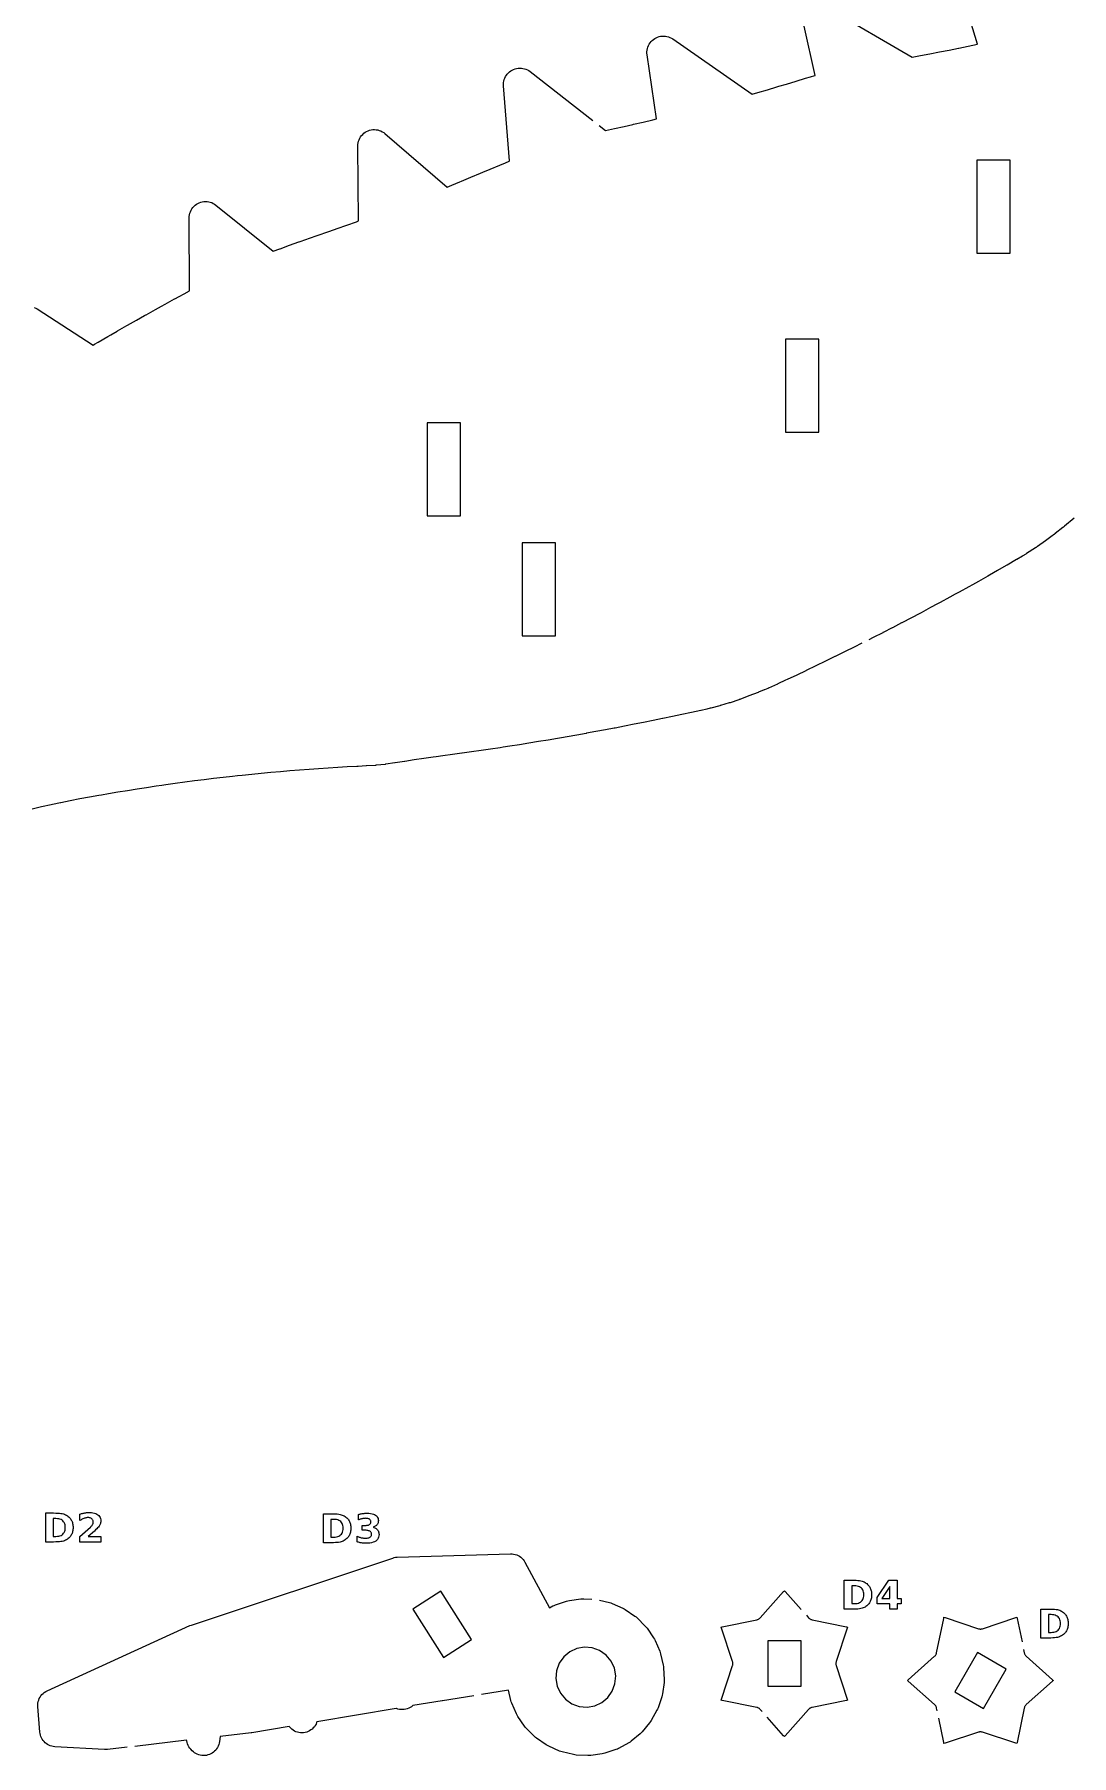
# Model space of a CAD drawing. Header units: millimetres. Extents: x 9 to 267, y 8 to 290.
# Drawn here: x 67.2 to 154, y 8.3 to 152.4 of the extents above; entities that cross this region are included whole.
import ezdxf

# ---------------------------------------------------------------- set-up
doc = ezdxf.new("R2010")
doc.units = ezdxf.units.MM
doc.layers.add('CUT', color=1, linetype='CONTINUOUS')
doc.layers.add('ENGRAVE', color=5, linetype='CONTINUOUS')

msp = doc.modelspace()

# ---------------------------------------------------------------- linework, layer by layer
at = {"layer": 'CUT', "color": 1}
for points in [[(133.6945, 154.59), (140.6912, 150.5173), (140.6973, 150.5141), (140.7042, 150.515), (141.3804, 150.6396), (142.1801, 150.7908), (142.9796, 150.9457), (143.7792, 151.1046), (144.5813, 151.2678), (144.6064, 151.273), (145.3771, 151.4339), (146.1658, 151.6032), (144.881, 155.8312)], [(114.4834, 144.7966), (115.0352, 144.3662), (115.7785, 144.5289), (116.5794, 144.7077), (117.3091, 144.8731), (117.3796, 144.8891), (118.1788, 145.0729), (118.9762, 145.2591), (119.2849, 145.3329), (118.506, 150.7027), (118.4935, 150.8332), (118.4936, 150.9661), (118.5066, 151.0983), (118.5322, 151.2287), (118.5704, 151.356), (118.6206, 151.4791), (118.6825, 151.5967), (118.7554, 151.7077), (118.8387, 151.8113), (118.9317, 151.9063), (119.0333, 151.9918), (119.1428, 152.0672), (119.259, 152.1317), (119.3809, 152.1846), (119.5073, 152.2255), (119.6371, 152.254), (119.769, 152.2699), (119.9019, 152.273), (120.0344, 152.2632), (120.1654, 152.2406), (120.2936, 152.2056), (120.4177, 152.1583), (120.5368, 152.0993), (120.6481, 152.03), (127.3059, 147.422), (127.773, 147.5543), (128.574, 147.7857), (129.3753, 148.0208), (129.5468, 148.0716), (130.1737, 148.258), (130.9726, 148.4989), (131.7728, 148.7441), (131.7783, 148.7458), (132.1913, 148.8704), (132.196, 148.8719), (132.5454, 148.9759), (132.5628, 148.9809), (131.6607, 153.109)], [(67.2086, 129.5514), (67.3341, 129.495), (67.4518, 129.4274), (72.1494, 126.4046), (72.2488, 126.4635), (72.2505, 126.4645), (72.557, 126.6457), (72.5621, 126.6486), (73.3572, 127.1138), (73.3623, 127.1168), (73.6163, 127.2639), (73.6182, 127.2649), (74.1592, 127.5771), (74.1627, 127.5791), (74.9599, 128.0359), (74.9628, 128.0375), (75.0099, 128.0643), (75.0115, 128.0652), (75.7583, 128.4893), (75.7632, 128.4921), (76.4256, 128.8646), (76.427, 128.8654), (76.5605, 128.9403), (76.5634, 128.9419), (77.3602, 129.3862), (77.3636, 129.3881), (77.8635, 129.6649), (77.8649, 129.6656), (78.1583, 129.8277), (78.164, 129.8308), (78.959, 130.2648), (78.9643, 130.2677), (79.33, 130.4652), (79.3315, 130.466), (79.7613, 130.6975), (79.7646, 130.6992), (80.2062, 130.9355), (80.1773, 137.0457), (80.1832, 137.1785), (80.2023, 137.3119), (80.2344, 137.4428), (80.2791, 137.5699), (80.3361, 137.692), (80.4047, 137.808), (80.4844, 137.9167), (80.5743, 138.017), (80.6737, 138.1081), (80.7814, 138.189), (80.8966, 138.259), (81.018, 138.3174), (81.1446, 138.3636), (81.2751, 138.3972), (81.4083, 138.4179), (81.5429, 138.4254), (81.6775, 138.4197), (81.8109, 138.4009), (81.9419, 138.3691), (82.0691, 138.3246), (82.1913, 138.2679), (82.3075, 138.1995), (82.4148, 138.1212), (87.2012, 134.2553), (87.7723, 134.4644), (87.7865, 134.4696), (87.7887, 134.4704), (88.5719, 134.757), (88.5743, 134.7578), (89.3585, 135.043), (89.3695, 135.047), (89.3805, 135.0509), (89.3916, 135.0547), (90.0199, 135.2709), (90.1739, 135.3238), (90.1757, 135.3244), (90.9725, 135.5971), (91.7701, 135.8724), (92.3341, 136.0698), (92.5714, 136.1535), (93.3702, 136.4377), (94.1698, 136.7255), (94.3565, 136.7935), (94.2946, 143.0574), (94.3, 143.1923), (94.3191, 143.3279), (94.3515, 143.461), (94.3971, 143.5901), (94.4552, 143.7141), (94.5254, 143.8317), (94.6069, 143.9418), (94.699, 144.0431), (94.8007, 144.1348), (94.911, 144.216), (95.0289, 144.2858), (95.153, 144.3435), (95.2824, 144.3885), (95.4155, 144.4205), (95.5512, 144.4391), (95.6881, 144.444), (95.8247, 144.4354), (95.9599, 144.4132), (96.0921, 144.3776), (96.2202, 144.3291), (96.3428, 144.2681), (96.4587, 144.1952), (96.5653, 144.1123), (101.7685, 139.6323), (102.1665, 139.7927), (102.8442, 140.0693), (102.9662, 140.1191), (103.7656, 140.4492), (104.5692, 140.7854), (104.7672, 140.8686), (105.3645, 141.1203), (106.1673, 141.4636), (106.6423, 141.6681), (106.9642, 141.8073), (106.9955, 141.821), (106.4929, 148.1096), (106.4888, 148.2402), (106.4973, 148.3724), (106.5186, 148.5032), (106.5523, 148.6313), (106.5983, 148.7555), (106.6559, 148.8748), (106.7248, 148.988), (106.8042, 149.094), (106.8935, 149.1919), (106.9918, 149.2807), (107.0982, 149.3597), (107.2116, 149.428), (107.3312, 149.4852), (107.4556, 149.5305), (107.5839, 149.5637), (107.7148, 149.5844), (107.847, 149.5923), (107.9794, 149.5876), (108.1107, 149.5701), (108.2397, 149.54), (108.3653, 149.4977), (108.4861, 149.4435), (108.6012, 149.3779), (108.708, 149.3026), (113.9709, 145.1965)], [(154.248, 111.8941), (153.4505, 111.2363), (153.4476, 111.2339), (153.3508, 111.1545), (153.3402, 111.1459), (153.3296, 111.1374), (153.319, 111.1289), (152.6712, 110.6193), (152.6539, 110.6059), (152.6365, 110.5927), (152.619, 110.5796), (152.3021, 110.3467), (152.292, 110.3393), (151.8458, 110.0178), (151.8437, 110.0163), (151.1885, 109.5459), (151.1819, 109.5412), (151.1752, 109.5365), (151.1686, 109.5318), (151.0675, 109.4611), (151.0504, 109.4494), (151.0333, 109.4377), (151.016, 109.4262), (150.2689, 108.9374), (150.2495, 108.925), (150.23, 108.9127), (150.2104, 108.9006), (149.9495, 108.7424), (149.942, 108.7379), (149.9344, 108.7334), (149.9269, 108.7289), (149.4436, 108.4446), (149.4378, 108.4412), (148.6424, 107.9786), (148.6376, 107.9758), (148.5697, 107.9367), (148.5665, 107.9349), (147.8406, 107.5194), (147.8371, 107.5174), (147.1667, 107.1364), (147.1638, 107.1347), (147.0397, 107.0646), (147.0368, 107.0629), (146.2386, 106.6146), (146.2367, 106.6135), (145.7417, 106.3365), (145.738, 106.3345), (145.4365, 106.167), (144.6395, 105.7244), (144.6363, 105.7226), (144.2976, 105.5357), (144.295, 105.5343), (143.8407, 105.285), (143.8359, 105.2823), (143.0404, 104.85), (143.0356, 104.8474), (142.8274, 104.7353), (142.8247, 104.7339), (142.2384, 104.42), (142.2353, 104.4184), (141.4363, 103.9934), (141.3277, 103.9356), (141.3243, 103.9337), (140.637, 103.57), (140.635, 103.5689), (139.8391, 103.1493), (139.835, 103.1472), (139.8113, 103.1348), (139.8086, 103.1334), (139.0389, 102.7333), (139.0344, 102.731), (138.2645, 102.3345), (138.2622, 102.3333), (138.2395, 102.3217), (138.2339, 102.3188), (137.4378, 101.9154), (137.4337, 101.9133), (137.0688, 101.73)], [(136.4881, 101.4379), (135.8369, 101.1093), (135.8336, 101.1076), (135.0873, 100.7335), (135.0415, 100.7106), (135.0332, 100.7065), (134.2372, 100.3154), (134.2329, 100.3132), (133.4518, 99.9329), (133.4371, 99.9258), (133.4326, 99.9236), (132.6351, 99.5396), (132.6324, 99.5383), (131.8328, 99.1555), (131.7852, 99.1326), (131.0378, 98.775), (131.0321, 98.7723), (130.2393, 98.3975), (130.2318, 98.394), (130.0992, 98.3323), (129.4425, 98.0274), (129.4311, 98.0222), (128.6594, 97.6726), (128.6396, 97.6638), (128.6198, 97.6552), (128.5999, 97.6468), (128.3273, 97.5337), (128.3197, 97.5306), (127.8449, 97.3372), (127.8333, 97.3325), (127.8219, 97.328), (127.8103, 97.3235), (127.0363, 97.0248), (127.0266, 97.0211), (126.2595, 96.7318), (126.2338, 96.7224), (126.2153, 96.7159), (126.196, 96.7092), (125.455, 96.4596), (125.4334, 96.4526), (125.4118, 96.4457), (125.3901, 96.439), (124.6528, 96.2183), (124.6311, 96.212), (124.6093, 96.2058), (124.5875, 96.1999), (123.8496, 96.0059), (123.8284, 96.0005), (123.8072, 95.9953), (123.7859, 95.9903), (123.5106, 95.9274), (123.5081, 95.9269), (123.0238, 95.8173), (123.0162, 95.8156), (122.224, 95.6412), (122.2158, 95.6394), (121.4234, 95.4702), (121.4153, 95.4685), (120.6223, 95.3043), (119.8231, 95.1343), (119.8158, 95.1327), (119.7865, 95.1267), (119.0229, 94.9693), (119.0148, 94.9676), (118.2193, 94.8087), (118.2145, 94.8078), (117.4196, 94.6521), (116.6231, 94.4928), (116.6143, 94.4911), (115.8227, 94.3382), (115.8142, 94.3366), (115.759, 94.3263), (115.0167, 94.1884), (115.0136, 94.1878), (114.2179, 94.0418), (113.4209, 93.893), (113.4135, 93.8916), (112.6227, 93.7485), (112.613, 93.7468), (111.8148, 93.6084), (111.8127, 93.6081), (111.3363, 93.5263), (111.0164, 93.4717), (110.2206, 93.3334), (110.2125, 93.332), (109.4204, 93.1994), (109.412, 93.1981), (108.6133, 93.0695), (108.6119, 93.0693), (107.8143, 92.9419), (107.0215, 92.8137), (107.0116, 92.8121), (106.4517, 92.7259), (106.2196, 92.6901), (106.2111, 92.6888), (105.4123, 92.5711), (104.6121, 92.4523), (103.8201, 92.3341), (103.8107, 92.3327), (103.0204, 92.2205), (103.0101, 92.2191), (102.2143, 92.1124), (101.4119, 92.0022), (101.4102, 92.0019), (100.8497, 91.9257), (100.6105, 91.8932), (99.8193, 91.7857), (99.8096, 91.7844), (99.018, 91.664), (98.2144, 91.5377), (98.2115, 91.5372), (97.4228, 91.4149), (97.415, 91.4137), (97.4071, 91.4125), (97.3992, 91.4114), (96.6457, 91.3037), (96.6214, 91.3005), (96.597, 91.2974), (96.5726, 91.2946), (95.843, 91.2175), (95.8187, 91.2152), (95.7943, 91.2131), (95.7699, 91.2112), (95.0242, 91.1599), (95.011, 91.159), (94.9978, 91.1582), (94.9846, 91.1575), (94.3223, 91.1251), (94.2086, 91.1195), (93.4089, 91.0774), (92.611, 91.0323), (91.81, 90.983), (91.0146, 90.9308), (90.2119, 90.8722), (89.4109, 90.8098), (88.6112, 90.7444), (87.8123, 90.676), (87.0131, 90.604), (86.2121, 90.5279), (85.4124, 90.4488), (84.6126, 90.3667), (84.2253, 90.3254), (83.8129, 90.2815), (83.015, 90.1935), (82.2166, 90.1012), (81.4169, 90.004), (80.6162, 89.9018), (79.815, 89.7953), (79.0153, 89.6859), (78.2158, 89.5734), (77.8871, 89.5258), (77.4173, 89.4576), (76.6161, 89.3374), (75.8164, 89.2143), (75.0167, 89.088), (74.2176, 88.9587), (73.4179, 88.8258), (72.8339, 88.7262), (72.6245, 88.6903), (71.8186, 88.5449), (71.0195, 88.3973), (70.2239, 88.2466), (70.2134, 88.2445), (69.4219, 88.0804), (69.4149, 88.0789), (68.7244, 87.9272), (68.6188, 87.9038), (67.8231, 87.726), (67.0223, 87.5427)], [(74.982, 8.9966), (73.3269, 8.8036), (73.2129, 8.7954), (73.0986, 8.7971), (68.9181, 9.0441), (68.7938, 9.0574), (68.6697, 9.0829), (68.5485, 9.1202), (68.4315, 9.1688), (68.3197, 9.2284), (68.214, 9.2984), (68.1155, 9.3782), (68.0251, 9.4671), (67.9436, 9.5641), (67.8718, 9.6685), (67.8102, 9.7793), (67.7596, 9.8955), (67.7202, 10.016), (67.6925, 10.1397), (67.677, 10.2636), (67.5117, 12.4202), (67.5083, 12.5528), (67.5185, 12.687), (67.5423, 12.8194), (67.5793, 12.9488), (67.6293, 13.0737), (67.6917, 13.1929), (67.7659, 13.3052), (67.8511, 13.4094), (67.9464, 13.5044), (68.0508, 13.5892), (68.1633, 13.663), (68.281, 13.7241), (80.2386, 19.1825), (80.3664, 19.2328), (97.2104, 24.8426), (97.3326, 24.8767), (97.4593, 24.8993), (97.5858, 24.9092), (107.0695, 25.1941), (107.2009, 25.1915), (107.3332, 25.1754), (107.4633, 25.1461), (107.5897, 25.1039), (107.7113, 25.0491), (107.8268, 24.9825), (107.9349, 24.9046), (108.0347, 24.8162), (108.1252, 24.7182), (108.2053, 24.6117), (108.2733, 24.4992), (110.3362, 20.6658), (110.6231, 20.8249), (110.7312, 20.8785), (110.8438, 20.9218), (111.7653, 21.2287), (111.8814, 21.2615), (112.0001, 21.2835), (112.9623, 21.4158), (113.0825, 21.4267), (113.2031, 21.4265), (113.8827, 21.3938)], [(128.125, 11.9967), (127.9774, 12.1627), (127.9427, 12.1983), (127.9061, 12.2295), (127.8669, 12.2573), (127.8253, 12.2813), (127.7816, 12.3014), (127.7363, 12.3175), (127.6881, 12.3297), (124.8015, 12.9239), (124.7121, 12.947), (124.7368, 13.036), (125.6655, 15.8329), (125.679, 15.8808), (125.6878, 15.9281), (125.6922, 15.976), (125.6922, 16.024), (125.6878, 16.0719), (125.679, 16.1192), (125.6655, 16.1671), (124.7368, 18.964), (124.7121, 19.053), (124.8015, 19.0761), (127.6881, 19.6703), (127.7363, 19.6825), (127.7816, 19.6986), (127.8253, 19.7187), (127.8669, 19.7427), (127.9061, 19.7705), (127.9427, 19.8017), (127.9774, 19.8373), (129.9353, 22.0401), (130, 22.106), (130.0647, 22.0401), (131.4057, 20.5313)], [(114.5266, 21.3189), (115.3571, 21.1218), (115.4731, 21.0886), (115.5855, 21.0448), (116.4733, 20.6508), (116.5812, 20.5968), (116.6836, 20.5331), (117.4839, 19.9826), (117.5801, 19.9097), (117.6691, 19.8283), (118.3546, 19.1402), (118.4357, 19.0508), (118.5082, 18.9544), (119.0556, 18.1521), (119.1189, 18.0493), (119.1725, 17.9412), (119.5631, 17.0519), (119.6065, 16.9394), (119.6393, 16.8232), (119.8599, 15.8773), (119.8818, 15.7587), (119.8927, 15.6385), (119.9357, 14.6682), (119.9355, 14.5475), (119.9241, 14.4274), (119.7881, 13.4657), (119.7657, 13.3471), (119.7325, 13.2311), (119.422, 12.3108), (119.3782, 12.1983), (119.3242, 12.0904), (118.85, 11.2428), (118.7863, 11.1403), (118.7134, 11.0442), (118.0914, 10.2981), (118.01, 10.2091), (117.9207, 10.128), (117.1722, 9.5089), (117.0758, 9.4364), (116.9731, 9.373), (116.1236, 8.902), (116.0155, 8.8485), (115.9029, 8.8051), (114.9814, 8.4982), (114.8653, 8.4654), (114.7466, 8.4434), (113.7844, 8.3111), (113.6642, 8.3002), (113.5436, 8.3004), (112.5734, 8.3471), (112.4533, 8.3585), (112.3347, 8.3809), (111.3897, 8.6051), (111.2737, 8.6383), (111.1612, 8.6821), (110.2735, 9.0761), (110.1656, 9.1301), (110.0631, 9.1938), (109.2628, 9.7443), (109.1667, 9.8172), (109.0777, 9.8986), (108.3922, 10.5867), (108.311, 10.6761), (108.2385, 10.7725), (107.6911, 11.5749), (107.6278, 11.6776), (107.5742, 11.7857), (107.1836, 12.675), (107.1402, 12.7875), (107.1074, 12.9037), (106.9059, 13.7681), (104.6437, 13.4115)], [(131.8376, 20.0455), (132.0226, 19.8373), (132.0573, 19.8017), (132.0939, 19.7705), (132.1331, 19.7427), (132.1747, 19.7187), (132.2184, 19.6986), (132.2637, 19.6825), (132.3119, 19.6703), (135.1985, 19.0761), (135.2879, 19.053), (135.2632, 18.964), (134.3345, 16.1671), (134.321, 16.1192), (134.3122, 16.0719), (134.3078, 16.024), (134.3078, 15.976), (134.3122, 15.9281), (134.321, 15.8808), (134.3345, 15.8329), (135.2632, 13.036), (135.2879, 12.947), (135.1985, 12.9239), (132.3119, 12.3297), (132.2637, 12.3175), (132.2184, 12.3014), (132.1747, 12.2813), (132.1331, 12.2573), (132.0939, 12.2295), (132.0573, 12.1983), (132.0226, 12.1627), (130.0647, 9.9599), (130, 9.894), (129.9353, 9.9599), (128.5568, 11.5109)], [(142.7861, 12.059), (142.7413, 12.2765), (142.729, 12.3248), (142.713, 12.3701), (142.6929, 12.4137), (142.6688, 12.4553), (142.6411, 12.4946), (142.6099, 12.5312), (142.5742, 12.5659), (140.3715, 14.5237), (140.3055, 14.5885), (140.3715, 14.6532), (142.5742, 16.611), (142.6099, 16.6458), (142.6411, 16.6823), (142.6688, 16.7216), (142.6929, 16.7632), (142.713, 16.8068), (142.729, 16.8521), (142.7413, 16.9004), (143.3355, 19.787), (143.3585, 19.8764), (143.4476, 19.8517), (146.2445, 18.923), (146.2924, 18.9095), (146.3396, 18.9007), (146.3875, 18.8963), (146.4356, 18.8963), (146.4834, 18.9007), (146.5307, 18.9095), (146.5786, 18.923), (149.3755, 19.8517), (149.4645, 19.8764), (149.4876, 19.787), (149.8946, 17.8098)], [(150.0257, 17.1732), (150.0818, 16.9004), (150.0941, 16.8521), (150.1101, 16.8068), (150.1302, 16.7632), (150.1543, 16.7216), (150.182, 16.6823), (150.2132, 16.6458), (150.2489, 16.611), (152.4516, 14.6532), (152.5175, 14.5885), (152.4516, 14.5237), (150.2489, 12.5659), (150.2132, 12.5312), (150.182, 12.4946), (150.1543, 12.4553), (150.1302, 12.4137), (150.1101, 12.3701), (150.0941, 12.3248), (150.0818, 12.2765), (149.4876, 9.39), (149.4645, 9.3005), (149.3755, 9.3252), (146.5786, 10.254), (146.5307, 10.2675), (146.4834, 10.2762), (146.4356, 10.2806), (146.3875, 10.2806), (146.3396, 10.2762), (146.2924, 10.2675), (146.2445, 10.254), (143.4476, 9.3252), (143.3585, 9.3005), (143.3355, 9.39), (142.9171, 11.4223)], [(104.0017, 13.3103), (101.3712, 12.8957), (101.3653, 12.8947), (98.907, 12.4816), (98.8975, 12.4795), (98.8817, 12.4659), (98.7794, 12.3864), (98.6682, 12.3164), (98.5506, 12.2577), (98.4277, 12.211), (98.3008, 12.1767), (98.1711, 12.1552), (98.04, 12.1466), (97.9086, 12.151), (97.7783, 12.1684), (97.6504, 12.1987), (97.5279, 12.2408), (97.513, 12.2468), (97.5033, 12.2457), (90.8701, 11.131), (90.8456, 11.0562), (90.7926, 10.9359), (90.7279, 10.8215), (90.6521, 10.7141), (90.5661, 10.6147), (90.4707, 10.5243), (90.3668, 10.4438), (90.2554, 10.374), (90.1376, 10.3156), (90.0147, 10.2691), (89.8877, 10.2351), (89.758, 10.2138), (89.6268, 10.2054), (89.4955, 10.2101), (89.3652, 10.2278), (89.2374, 10.2583), (89.1132, 10.3013), (88.9938, 10.3564), (88.8805, 10.423), (88.7744, 10.5006), (88.6765, 10.5883), (88.5877, 10.6852), (88.5464, 10.7405), (85.4286, 10.2166), (85.3643, 10.2074), (82.7576, 9.9034), (82.7056, 9.4663), (82.6842, 9.3397), (82.65, 9.214), (82.6036, 9.0923), (82.5454, 8.9758), (82.4761, 8.8655), (82.3964, 8.7625), (82.3068, 8.6679), (82.2085, 8.5825), (82.1022, 8.5071), (81.989, 8.4426), (81.8701, 8.3895), (81.7465, 8.3484), (81.6195, 8.3195), (81.4902, 8.3033), (81.36, 8.2999), (81.2301, 8.3092), (81.1017, 8.3313), (80.9761, 8.3659), (80.8545, 8.4126), (80.7381, 8.471), (80.628, 8.5406), (80.5252, 8.6207), (80.4322, 8.7092), (80.3141, 8.8331), (80.2301, 8.9304), (80.155, 9.0371), (80.0907, 9.1506), (80.0379, 9.2699), (79.9971, 9.3938), (79.9687, 9.5211), (79.9618, 9.5774), (75.6276, 9.0719)]]:
    msp.add_lwpolyline(points, dxfattribs=at)
for points in [[(146.105, 141.895), (146.105, 134.105), (148.895, 134.105), (148.895, 141.895), (146.105, 141.895)], [(132.895, 126.895), (130.105, 126.895), (130.105, 119.105), (132.895, 119.105), (132.895, 126.895)], [(100.105, 119.895), (100.105, 112.105), (102.895, 112.105), (102.895, 119.895), (100.105, 119.895)], [(108.0364, 109.847), (108.0364, 102.057), (110.8264, 102.057), (110.8264, 109.847), (108.0364, 109.847)], [(101.2514, 22.0634), (98.8963, 20.5676), (101.4643, 16.5242), (103.8194, 18.0199), (101.2514, 22.0634)], [(111.2579, 13.5199), (111.6777, 13.0181), (112.2131, 12.6422), (112.8275, 12.4175), (113.4792, 12.3596), (114.1236, 12.4723), (114.7169, 12.748), (115.2187, 13.1678), (115.5947, 13.7032), (115.8193, 14.3176), (115.8772, 14.9693), (115.7645, 15.6137), (115.4888, 16.207), (115.069, 16.7088), (114.5336, 17.0848), (113.9192, 17.3094), (113.2675, 17.3673), (112.6231, 17.2546), (112.0298, 16.9789), (111.5281, 16.5591), (111.1521, 16.0237), (110.9274, 15.4093), (110.8695, 14.7576), (110.9822, 14.1132), (111.2579, 13.5199)], [(131.395, 17.895), (128.605, 17.895), (128.605, 14.105), (131.395, 14.105), (131.395, 17.895)], [(148.5671, 15.5321), (146.1509, 16.9271), (144.2559, 13.6448), (146.6721, 12.2498), (148.5671, 15.5321)]]:
    msp.add_lwpolyline(points, close=True, dxfattribs=at)
at = {"layer": 'ENGRAVE', "color": 5}
for points in [[(69.0051, 28.6095), (69.166, 28.603), (69.3113, 28.592), (69.4408, 28.5766), (69.5547, 28.5569), (69.6529, 28.5328), (69.7411, 28.5034), (69.825, 28.468), (69.9045, 28.4264), (69.9798, 28.3787), (70.0509, 28.3249), (70.1176, 28.2651), (70.1721, 28.2089), (70.2217, 28.1499), (70.2665, 28.088), (70.3064, 28.0234), (70.3414, 27.956), (70.3715, 27.8858), (70.3968, 27.8126), (70.4176, 27.7363), (70.4337, 27.6567), (70.4453, 27.574), (70.4522, 27.4882), (70.4545, 27.3992), (70.4522, 27.3091), (70.4453, 27.2224), (70.4337, 27.139), (70.4176, 27.0588), (70.3968, 26.982), (70.3715, 26.9084), (70.3414, 26.838), (70.3064, 26.7704), (70.2665, 26.7056), (70.2217, 26.6437), (70.1721, 26.5846), (70.1176, 26.5284), (70.0503, 26.4685), (69.9787, 26.4147), (69.9027, 26.3671), (69.8224, 26.3255), (69.7378, 26.29), (69.6488, 26.2607), (69.5501, 26.2365), (69.4361, 26.2168), (69.307, 26.2015), (69.1627, 26.1905), (69.0032, 26.1839), (68.8285, 26.1817), (68.1677, 26.1817), (68.1677, 28.6117), (68.8285, 28.6117), (69.0051, 28.6095)], [(69.0189, 26.6554), (69.1419, 26.6606), (69.2548, 26.6765), (69.3577, 26.703), (69.4504, 26.74), (69.5331, 26.7876), (69.6057, 26.8458), (69.6676, 26.914), (69.7183, 26.9919), (69.7577, 27.0793), (69.7858, 27.1764), (69.8027, 27.283), (69.8083, 27.3992), (69.8027, 27.5148), (69.7859, 27.6209), (69.7579, 27.7174), (69.7186, 27.8043), (69.6682, 27.8816), (69.6065, 27.9493), (69.5341, 28.007), (69.4515, 28.0542), (69.3587, 28.0909), (69.2557, 28.1171), (69.1424, 28.1329), (69.0189, 28.1381), (68.7943, 28.1381), (68.7943, 26.6554), (69.0189, 26.6554)], [(72.7916, 26.6423), (72.7916, 26.1817), (71.0256, 26.1817), (71.0256, 26.6423), (71.9127, 27.4252), (71.9506, 27.4609), (71.985, 27.4963), (72.016, 27.5314), (72.0436, 27.5663), (72.0678, 27.6009), (72.0885, 27.6352), (72.1059, 27.6696), (72.1201, 27.7044), (72.1312, 27.7397), (72.1391, 27.7755), (72.1438, 27.8117), (72.1454, 27.8484), (72.1422, 27.9035), (72.1327, 27.9549), (72.1167, 28.0026), (72.0944, 28.0466), (72.0657, 28.0869), (72.0307, 28.1235), (71.9903, 28.1553), (71.9458, 28.1813), (71.897, 28.2016), (71.844, 28.216), (71.7869, 28.2247), (71.7255, 28.2276), (71.6759, 28.2259), (71.6248, 28.2207), (71.5721, 28.212), (71.5179, 28.1998), (71.4621, 28.1841), (71.4049, 28.165), (71.3461, 28.1424), (71.2861, 28.1164), (71.2246, 28.087), (71.1618, 28.0543), (71.0977, 28.0181), (71.0321, 27.9786), (71.0321, 28.5124), (71.1025, 28.5348), (71.1727, 28.5554), (71.2425, 28.5741), (71.3121, 28.5909), (71.3814, 28.6059), (71.4504, 28.6191), (71.5191, 28.6302), (71.5873, 28.6394), (71.6551, 28.6465), (71.7224, 28.6516), (71.7893, 28.6547), (71.8557, 28.6557), (71.9957, 28.6503), (72.1249, 28.6343), (72.2433, 28.6077), (72.3509, 28.5703), (72.4476, 28.5223), (72.5336, 28.4636), (72.6075, 28.3954), (72.6679, 28.3188), (72.7149, 28.2337), (72.7485, 28.1403), (72.7686, 28.0384), (72.7753, 27.9281), (72.7725, 27.8627), (72.7639, 27.7987), (72.7497, 27.7363), (72.7297, 27.6753), (72.7041, 27.6158), (72.6728, 27.5579), (72.6323, 27.4974), (72.5793, 27.4305), (72.5137, 27.3571), (72.4355, 27.2772), (72.3448, 27.1909), (72.2415, 27.0981), (71.7222, 26.6423), (72.7916, 26.6423)], [(92.2557, 28.5469), (92.4166, 28.5403), (92.5618, 28.5294), (92.6914, 28.514), (92.8052, 28.4943), (92.9034, 28.4702), (92.9916, 28.4408), (93.0755, 28.4053), (93.1551, 28.3638), (93.2304, 28.3161), (93.3014, 28.2623), (93.3681, 28.2024), (93.4226, 28.1462), (93.4723, 28.0872), (93.517, 28.0254), (93.5569, 27.9608), (93.5919, 27.8934), (93.622, 27.8232), (93.6474, 27.75), (93.6681, 27.6736), (93.6843, 27.5941), (93.6958, 27.5114), (93.7027, 27.4256), (93.705, 27.3365), (93.7027, 27.2465), (93.6958, 27.1598), (93.6843, 27.0763), (93.6681, 26.9962), (93.6474, 26.9194), (93.622, 26.8458), (93.5919, 26.7754), (93.5569, 26.7077), (93.517, 26.643), (93.4723, 26.5811), (93.4226, 26.522), (93.3681, 26.4658), (93.3008, 26.4059), (93.2292, 26.3521), (93.1533, 26.3044), (93.073, 26.2629), (92.9883, 26.2274), (92.8994, 26.198), (92.8006, 26.1739), (92.6867, 26.1542), (92.5576, 26.1388), (92.4132, 26.1279), (92.2537, 26.1213), (92.079, 26.1191), (91.4182, 26.1191), (91.4182, 28.5491), (92.079, 28.5491), (92.2557, 28.5469)], [(92.2695, 26.5927), (92.3925, 26.598), (92.5054, 26.6139), (92.6082, 26.6403), (92.701, 26.6774), (92.7836, 26.725), (92.8562, 26.7832), (92.9181, 26.8514), (92.9688, 26.9293), (93.0082, 27.0167), (93.0363, 27.1137), (93.0532, 27.2204), (93.0589, 27.3365), (93.0533, 27.4522), (93.0364, 27.5583), (93.0084, 27.6547), (92.9692, 27.7416), (92.9187, 27.819), (92.857, 27.8867), (92.7847, 27.9444), (92.7021, 27.9916), (92.6092, 28.0283), (92.5062, 28.0545), (92.3929, 28.0702), (92.2695, 28.0755), (92.0449, 28.0755), (92.0449, 26.5927), (92.2695, 26.5927)], [(95.6439, 27.4056), (95.716, 27.3766), (95.7815, 27.3424), (95.8405, 27.3031), (95.8929, 27.2585), (95.9388, 27.2088), (95.9778, 27.1541), (96.0098, 27.0946), (96.0346, 27.0304), (96.0523, 26.9614), (96.063, 26.8877), (96.0665, 26.8092), (96.0589, 26.6936), (96.0358, 26.5876), (95.9974, 26.4912), (95.9436, 26.4045), (95.8744, 26.3274), (95.7898, 26.2599), (95.6906, 26.2024), (95.5772, 26.1554), (95.4497, 26.1189), (95.3081, 26.0928), (95.1524, 26.0771), (94.9826, 26.0719), (94.9201, 26.0727), (94.8577, 26.0752), (94.7952, 26.0794), (94.7326, 26.0853), (94.67, 26.0928), (94.6074, 26.102), (94.5448, 26.1129), (94.4825, 26.1254), (94.4204, 26.1396), (94.3586, 26.1555), (94.2969, 26.1731), (94.2355, 26.1923), (94.2355, 26.6757), (94.294, 26.6476), (94.3524, 26.6219), (94.4107, 26.5986), (94.4688, 26.5777), (94.5268, 26.5592), (94.5846, 26.5431), (94.6422, 26.5294), (94.6995, 26.5182), (94.7565, 26.5095), (94.8132, 26.5033), (94.8696, 26.4996), (94.9256, 26.4983), (95.0054, 26.5007), (95.0787, 26.5079), (95.1455, 26.5199), (95.2059, 26.5367), (95.2598, 26.5582), (95.3073, 26.5846), (95.3478, 26.6154), (95.381, 26.6504), (95.4068, 26.6896), (95.4252, 26.7329), (95.4362, 26.7804), (95.4399, 26.832), (95.4361, 26.8851), (95.4248, 26.9337), (95.4059, 26.9779), (95.3795, 27.0175), (95.3455, 27.0527), (95.304, 27.0835), (95.2551, 27.1096), (95.199, 27.1309), (95.1358, 27.1475), (95.0653, 27.1594), (94.9876, 27.1665), (94.9028, 27.1689), (94.6522, 27.1689), (94.6522, 27.5726), (94.9158, 27.5726), (94.9911, 27.5746), (95.0598, 27.5808), (95.1217, 27.5911), (95.177, 27.6055), (95.2255, 27.624), (95.2674, 27.6466), (95.3027, 27.6734), (95.3316, 27.7046), (95.3541, 27.74), (95.3701, 27.7797), (95.3797, 27.8237), (95.3829, 27.872), (95.3798, 27.9169), (95.3705, 27.9583), (95.3549, 27.9961), (95.333, 28.0304), (95.305, 28.0612), (95.2706, 28.0885), (95.2306, 28.1119), (95.1855, 28.131), (95.1351, 28.1459), (95.0797, 28.1565), (95.019, 28.1629), (94.9533, 28.165), (94.9027, 28.164), (94.852, 28.1612), (94.8011, 28.1565), (94.75, 28.1498), (94.6987, 28.1413), (94.6473, 28.1308), (94.5958, 28.1185), (94.5444, 28.1044), (94.4931, 28.0885), (94.4418, 28.0708), (94.3907, 28.0512), (94.3397, 28.0299), (94.3397, 28.4889), (94.4014, 28.5055), (94.463, 28.5207), (94.5244, 28.5345), (94.5856, 28.5468), (94.6466, 28.5576), (94.7075, 28.567), (94.7681, 28.575), (94.8283, 28.5815), (94.8882, 28.5865), (94.9477, 28.5902), (95.0068, 28.5923), (95.0656, 28.5931), (95.2168, 28.5887), (95.3548, 28.5758), (95.4796, 28.5542), (95.5911, 28.524), (95.6894, 28.4851), (95.7744, 28.4376), (95.8463, 28.3814), (95.905, 28.3165), (95.9508, 28.2429), (95.9834, 28.1606), (96.003, 28.0695), (96.0096, 27.9697), (96.0065, 27.9008), (95.9971, 27.8361), (95.9815, 27.7758), (95.9597, 27.7198), (95.9316, 27.668), (95.8973, 27.6206), (95.8569, 27.5775), (95.8105, 27.5389), (95.7581, 27.5048), (95.6998, 27.4752), (95.6355, 27.45), (95.5652, 27.4293), (95.6439, 27.4056)], [(135.8532, 22.9801), (136.0141, 22.9735), (136.1594, 22.9625), (136.2889, 22.9472), (136.4028, 22.9275), (136.501, 22.9033), (136.5891, 22.874), (136.673, 22.8385), (136.7526, 22.7969), (136.8279, 22.7493), (136.8989, 22.6955), (136.9656, 22.6356), (137.0202, 22.5794), (137.0698, 22.5204), (137.1146, 22.4586), (137.1544, 22.394), (137.1894, 22.3266), (137.2195, 22.2564), (137.2449, 22.1832), (137.2657, 22.1068), (137.2818, 22.0273), (137.2933, 21.9446), (137.3003, 21.8587), (137.3026, 21.7697), (137.3003, 21.6797), (137.2933, 21.5929), (137.2818, 21.5095), (137.2657, 21.4294), (137.2449, 21.3525), (137.2195, 21.279), (137.1894, 21.2085), (137.1544, 21.1409), (137.1146, 21.0762), (137.0698, 21.0142), (137.0202, 20.9552), (136.9656, 20.899), (136.8984, 20.8391), (136.8268, 20.7853), (136.7508, 20.7376), (136.6705, 20.696), (136.5859, 20.6606), (136.4969, 20.6312), (136.3982, 20.6071), (136.2842, 20.5874), (136.1551, 20.572), (136.0108, 20.561), (135.8513, 20.5545), (135.6766, 20.5523), (135.0158, 20.5523), (135.0158, 22.9823), (135.6766, 22.9823), (135.8532, 22.9801)], [(135.867, 21.0259), (135.99, 21.0312), (136.1029, 21.0471), (136.2058, 21.0735), (136.2985, 21.1105), (136.3812, 21.1581), (136.4538, 21.2163), (136.5157, 21.2846), (136.5663, 21.3625), (136.6057, 21.4499), (136.6339, 21.5469), (136.6508, 21.6535), (136.6564, 21.7697), (136.6508, 21.8854), (136.634, 21.9914), (136.6059, 22.0879), (136.5667, 22.1748), (136.5162, 22.2521), (136.4546, 22.3198), (136.3822, 22.3775), (136.2996, 22.4247), (136.2068, 22.4615), (136.1037, 22.4877), (135.9905, 22.5034), (135.867, 22.5087), (135.6424, 22.5087), (135.6424, 21.0259), (135.867, 21.0259)], [(139.4297, 21.4491), (139.7764, 21.4491), (139.7764, 20.995), (139.4297, 20.995), (139.4297, 20.5523), (138.8373, 20.5523), (138.8373, 20.995), (137.7598, 20.995), (137.7598, 21.5321), (138.7331, 22.9823), (139.4297, 22.9823), (139.4297, 21.4491)], [(138.8373, 21.4491), (138.8373, 22.4663), (138.1504, 21.4491), (138.8373, 21.4491)], [(152.3059, 20.5698), (152.4668, 20.5633), (152.6121, 20.5523), (152.7416, 20.537), (152.8555, 20.5172), (152.9536, 20.4931), (153.0418, 20.4637), (153.1257, 20.4283), (153.2053, 20.3867), (153.2806, 20.339), (153.3516, 20.2852), (153.4183, 20.2254), (153.4729, 20.1692), (153.5225, 20.1102), (153.5673, 20.0484), (153.6071, 19.9837), (153.6421, 19.9163), (153.6722, 19.8461), (153.6976, 19.7729), (153.7183, 19.6966), (153.7345, 19.617), (153.746, 19.5343), (153.7529, 19.4485), (153.7552, 19.3595), (153.7529, 19.2694), (153.746, 19.1827), (153.7345, 19.0993), (153.7183, 19.0191), (153.6976, 18.9423), (153.6722, 18.8687), (153.6421, 18.7983), (153.6071, 18.7307), (153.5673, 18.6659), (153.5225, 18.604), (153.4729, 18.5449), (153.4183, 18.4887), (153.3511, 18.4288), (153.2794, 18.375), (153.2035, 18.3274), (153.1232, 18.2858), (153.0386, 18.2503), (152.9496, 18.221), (152.8508, 18.1968), (152.7369, 18.1771), (152.6078, 18.1618), (152.4635, 18.1508), (152.304, 18.1442), (152.1293, 18.142), (151.4685, 18.142), (151.4685, 20.572), (152.1293, 20.572), (152.3059, 20.5698)], [(152.3197, 18.6157), (152.4427, 18.6209), (152.5556, 18.6368), (152.6584, 18.6633), (152.7512, 18.7003), (152.8339, 18.7479), (152.9064, 18.8061), (152.9684, 18.8744), (153.019, 18.9522), (153.0584, 19.0396), (153.0866, 19.1367), (153.1035, 19.2433), (153.1091, 19.3595), (153.1035, 19.4751), (153.0867, 19.5812), (153.0586, 19.6777), (153.0194, 19.7646), (152.9689, 19.8419), (152.9073, 19.9096), (152.8349, 19.9673), (152.7523, 20.0145), (152.6595, 20.0512), (152.5564, 20.0774), (152.4432, 20.0932), (152.3197, 20.0984), (152.0951, 20.0984), (152.0951, 18.6157), (152.3197, 18.6157)]]:
    msp.add_lwpolyline(points, close=True, dxfattribs=at)

doc.saveas('drawing.dxf')
